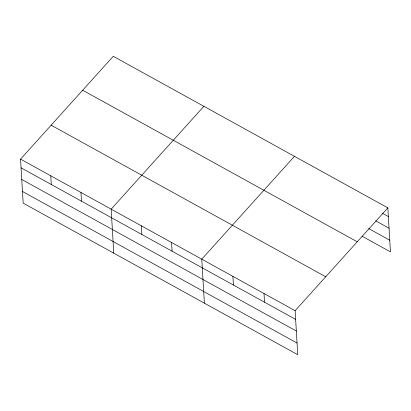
<?xml version="1.0" encoding="UTF-8"?>
<svg xmlns="http://www.w3.org/2000/svg" width="411" height="411" viewBox="0 0 411 411"><rect width="100%" height="100%" fill="white"/><g stroke="black" fill="none" stroke-linecap="round" stroke-linejoin="round"><path stroke-width="0.62" d="M387.835 207.863L295.124 310.706L297.739 354.708L23.165 203.137L20.55 159.129L113.261 56.292L387.835 207.863L390.45 251.871L362.112 236.227M203.871 106.31L111.16 209.148L113.775 253.155M294.482 156.329L201.77 259.166L204.385 303.174M382.24 213.181L388.354 216.551M375.705 220.846L389.042 228.208M368.641 228.557L389.756 240.214M82.668 90.225L357.241 241.802M51.144 125.191L325.723 276.767M20.55 159.129L295.124 310.706M21.064 167.816L295.643 319.393M21.757 179.473L296.336 331.045M22.471 191.48L297.05 343.057M264.006 293.526L264.525 302.213M232.888 276.346L233.407 285.034M171.567 242.495L172.081 251.183M141.363 225.824L141.877 234.511M80.957 192.476L81.47 201.164M50.753 175.8L51.267 184.493"/></g></svg>
